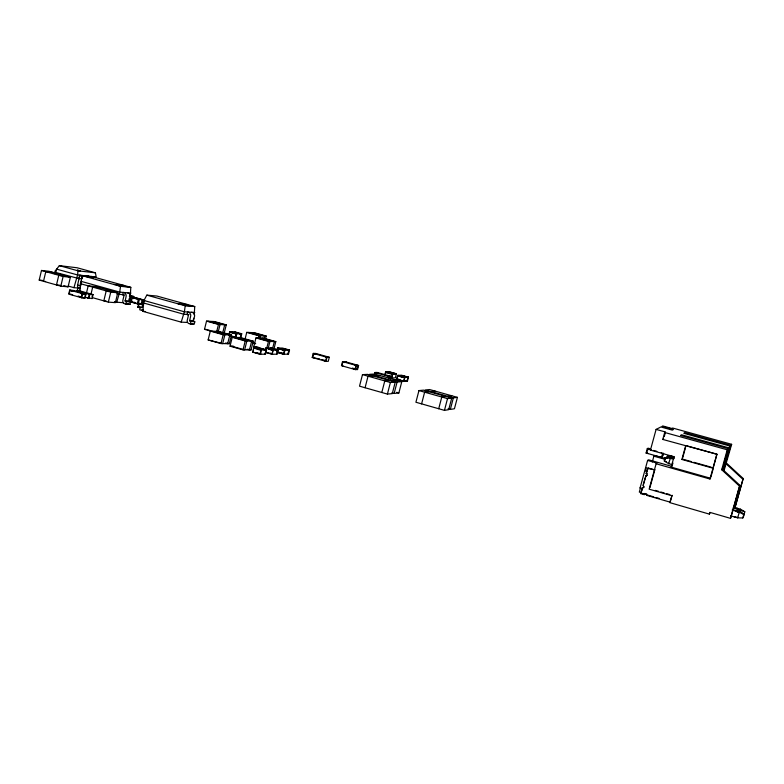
<?xml version="1.0" encoding="UTF-8"?>
<svg xmlns="http://www.w3.org/2000/svg" width="784" height="784" viewBox="0 0 784 784"><rect width="100%" height="100%" fill="white"/><g stroke="black" fill="none" stroke-linecap="round" stroke-linejoin="round"><path stroke-width="1.18" d="M79.997 290.697L80.478 283.426A3.244 2.93 -86.4 0 1 81.105 282.358M187.2 322.44L181.202 322.136L142.855 311.336L143.952 300.497L146.804 295.137L156.859 296.038L194.755 306.554L194.197 314.903M79.537 288.875L79.135 288.698A3.606 3.263 -86.4 0 1 77.498 285.601L79.017 278.614L55.831 272.499L56.634 269.137L59.349 265.649L77.979 270.803L77.596 274.959L73.941 287.659L68.13 286.033M146.804 295.137L185.21 305.799L184.377 311.777L181.202 322.136M80.419 290.374A2.862 2.577 -86.6 0 1 78.312 290.786L77.263 290.492L77.832 288.14C82.712 290.051 79.262 277.438 83.712 276.095L120.55 286.317L119.697 292.109L116.708 302.212L114.415 301.566M39.2 280.084L41.483 270.451L48.922 271.274L70.374 277.252L68.09 286.826L60.819 286.16L39.2 280.084L42.395 280.398M60.819 286.16L63.122 276.487L70.374 277.252M69.678 290.08L68.708 294.118L81.663 297.773L85.054 298.038L86.015 294.01L73.108 290.374L69.678 290.08L82.634 293.726L86.015 294.01M71.187 290.982L74.715 290.825L69.972 290.639L69.217 293.775L72.608 294.755M81.752 291.893L77.195 291.266M85.005 296.43L85.505 294.343L82.124 294.059L81.369 297.205L80.046 297.312L85.054 298.038M81.663 297.773L82.634 293.726M86.603 292.461L88.19 285.846L95.383 286.532L117.747 292.775L115.366 302.644L108.339 302.124L92.551 297.675M88.788 298.332L89.748 294.323L93.071 294.598L92.11 298.586L85.035 297.273M90.856 294.715L92.688 287.101L99.842 287.777M91.356 294.588L88.141 293.863L89.239 294.657L88.494 297.773L87.181 297.871L89.396 298.047M92.061 296.999L92.561 294.931M108.339 302.124L110.75 292.148L117.747 292.775M130.546 302.075L125.107 301.321L126.155 296.185A3.273 2.989 -86.6 0 0 124.333 292.755L123.245 292.432L122.667 294.804L123.941 295.784L122.961 299.958A2.881 2.636 -86.9 0 0 124.715 303.829L129.968 304.437L130.546 302.075L129.193 301.321L130.34 296.538A3.254 2.969 -86.6 0 0 128.527 293.138L127.439 292.814M125.783 304.123L126.361 301.752M130.33 295.47L130.81 287.336L94.443 277.262L83.712 276.095M132.937 298.743L133.398 296.822L130.497 296.568L129.791 299.468L128.664 299.155M132.966 297.704L139.317 299.478L138.229 303.927L130.918 302.065L131.996 297.626L136.847 298.028L143.158 299.792L142.08 304.212M130.918 302.065L132.026 301.595M133.427 298.371L133.878 296.519L130.124 295.47M137.259 303.849L138.347 299.4L143.158 299.792M137.847 307.24L138.797 303.349L143.364 304.025L139.082 303.898L138.347 306.916L139.434 307.691L137.847 307.24L139.846 307.387M142.414 307.544L140.326 307.397L139.738 309.807L140.836 310.121A2.94 2.695 -87.2 0 0 143.031 309.7M141.257 303.584L142.198 299.713L135.877 297.949M194.804 321.803L189.571 321.107L190.708 315.874A3.361 3.116 -87.4 0 0 188.807 312.346L187.67 312.003L187.072 314.443L188.395 315.452L187.376 319.735A2.969 2.744 -87.8 0 0 189.199 323.723L194.207 324.233L194.804 321.803L193.403 321.019L194.599 316.119A3.342 3.097 -87.4 0 0 192.707 312.61L191.58 312.267M190.316 324.037L190.914 321.597M54.41 273.665L55.096 271.097A3.587 3.224 -85.9 0 1 57.056 269.392M193.178 320.519L193.746 318.226M211.014 331.171L204.506 329.339L206.535 321.126L214.444 321.567L226.253 324.86L224.234 332.984L222.695 332.926L224.714 324.782L212.885 321.479M208.132 339.933L210.318 331.103L218.775 331.426L231.486 335.003L229.31 343.725L220.99 343.578L208.132 339.933L222.676 343.608L224.871 334.778L212.033 331.171M216.727 331.524L218.471 324.468L226.253 324.86M218.266 331.73L220.049 324.547L208.132 321.215M220.99 343.578L223.185 334.729L231.486 335.003M228.928 334.729L229.683 331.691L235.053 331.897L241.737 333.778L240.737 337.796L240.08 337.777L241.462 334.219L238.12 333.278M228.957 335.307L230.359 331.72L237.091 333.612L236.484 334.043L229.741 332.151M230.035 346.185L232.24 337.316L240.414 337.551L253.242 341.158L251.047 349.919L243.011 349.87L230.035 346.185L233.661 346.234M241.737 333.778L236.425 333.582L235.416 337.649L230.927 336.375M231.202 335.934L235.7 337.198L236.484 334.043M236.082 337.669L235.7 337.198M234.279 332.318L240.972 334.2L234.387 331.877M244.971 339.472L246.744 332.377L254.183 332.671L266.188 336.022L265.306 339.531M243.011 349.87L245.225 340.971L253.242 341.158M259.288 347.822L253.732 347.763L252.644 352.143L259.965 354.221L265.462 354.211L266.55 349.87L253.83 346.42L255.956 337.924L263.463 338.139L275.801 341.599L273.959 348.949M253.506 349.38L253.34 352.143L252.644 352.143M253.791 348.253L254.437 347.763L261.748 349.831L261.111 350.321L260.651 354.221L254.388 352.437M258.299 338.149L258.887 335.777L266.188 336.022M259.847 337.894L260.366 335.826L248.244 332.436M264.708 350.056L258.475 348.292L258.602 347.812L265.864 349.87L266.256 350.35L264.776 354.211M259.965 354.221L261.062 349.831L266.55 349.87M263.973 339.051L264.737 335.973L252.713 332.612M265.325 350.036L265.864 347.89L271.176 347.949L278.291 349.958L277.222 354.201L271.97 354.211L265.815 352.467M265.355 350.595L266.531 347.9L273.704 349.919L273.087 350.399L270.01 349.527M266.58 348.88L268.451 341.422L275.801 341.599M268.069 348.89L269.941 341.461L257.466 337.963M272.499 348.929L274.351 341.569L261.974 338.1M271.97 354.211L273.048 349.919L278.291 349.958M270.206 353.153L272.254 353.731L273.087 350.399M276.938 350.115L277.467 348.018L282.544 348.076L289.521 350.036L288.473 354.192L283.445 354.201L277.585 352.545M276.566 354.201L277.644 349.948L270.519 347.949L270.892 348.419M281.799 348.537L288.904 350.036L282.965 348.86M283.445 354.201L284.504 350.007L289.521 350.036M276.693 351.751L283.72 353.731L285.023 350.477L278.104 348.027L277.507 348.488L284.543 350.468M287.855 354.192L288.786 350.497M312.218 357.484L313.247 353.417L315.56 353.417L329.29 357.269L328.261 361.326L326.007 361.355L312.218 357.484L314.531 357.465M317.157 354.348L313.571 353.986L312.767 357.151L313.943 357.965L319.676 358.905M324.272 360.875L325.683 360.787L326.497 357.612L325.311 356.798L327.457 357.23M326.007 361.355L327.036 357.279L329.29 357.269M342.51 361.62L341.471 365.707L355.417 369.627L357.543 369.548L358.582 365.471L344.695 361.581L342.51 361.62L356.465 365.53L358.582 365.471M343.206 366.197L342.02 365.373L342.833 362.198L346.42 362.061L344.137 362.561M355.417 369.627L356.465 365.53M362.482 374.625L359.523 386.169L387.404 394.087L392.274 393.617L395.234 382.151L367.627 374.38L362.482 374.625L390.393 382.494L395.234 382.151M365.07 387.747L368.039 376.193L373.125 375.928M374.409 374.585L374.938 372.508L377.006 372.41L391.294 376.418L390.481 379.544M378.672 373.37L375.271 373.096M384.787 375.056L385.571 372.008L389.481 371.832L396.42 373.772L395.371 377.81L391.51 378.035L392.568 373.968L396.42 373.772M384.758 375.614L386.061 371.988L393.049 373.939L392.568 374.409L385.571 372.459M381.798 392.5L384.787 380.916L389.687 380.593M388.746 378.623L389.285 376.526L391.294 376.418M387.404 394.087L390.393 382.494M392.568 374.409L392 378.006L389.668 377.359M390.04 372.625L395.94 373.801L388.991 371.861M396.635 379.476L397.694 375.399L401.496 375.193L408.464 377.143L407.415 381.191L403.662 381.455L396.635 379.476L399.027 379.329M396.871 379.015L404.132 381.416L396.871 379.015L397.694 375.85L398.174 375.379L405.191 377.339L404.72 377.819L397.694 375.85M394.156 393.431L397.106 382.024L401.79 381.69L398.87 392.96L394.156 393.431L391.951 392.804M400.908 375.673L408.003 377.173L400.908 375.673L404.75 376.624M403.662 381.455L404.72 377.369L408.464 377.143M403.897 380.985L404.72 377.819M418.95 390.589L415.912 402.251L444.45 410.365L448.693 409.679L451.731 398.096L423.478 390.148L418.95 390.589L447.517 398.635L451.731 398.096M421.596 403.868L424.634 392.186L429.093 391.726M438.717 408.729L441.774 397.018L446.047 396.498M444.45 410.365L447.517 398.635M450.33 409.424L453.358 397.89L457.425 397.37L454.436 408.758L450.33 409.424L448.076 408.778M663.636 453.711L662.029 457.523L646.094 453.034L647.29 448.654L648.064 448.164L650.044 448.722L649.142 449.702L647.653 449.281L646.722 452.682L648.074 453.593M709.941 513.138L709.363 514.118L669.771 502.622L672.084 495.243L670.173 502.172L646.545 495.321A1.225 1.186 29.9 0 0 645.683 493.832A1.225 1.186 29.9 0 0 644.193 494.635L640.665 493.616L642.419 488.608L640.077 487.932L647.604 460.433L648.544 459.796L671.976 466.431L672.927 462.991M671.682 495.684L649.142 489.177L656.11 463.765L709.971 479.024L710.549 478.26L671.173 467.107L674.024 456.729L650.436 450.104L656.1 429.397L660.883 426.976L672.309 430.132L673.368 429.524L662.039 426.398L662.862 425.977L671.868 428.466L672.633 428.035L731.648 444.303L724.122 470.371M645.428 471.184L646.369 467.774M640.665 493.616L642.733 487.472A1.225 1.186 29.4 0 0 644.095 486.942M642.243 487.873A1.225 1.186 29.5 0 0 643.733 487.06A1.225 1.186 29.5 0 0 642.87 485.58L646.026 475.437A1.225 1.186 27.5 0 0 647.202 475.153M645.546 475.81A1.225 1.196 27.7 0 0 647.035 474.996A1.225 1.196 27.7 0 0 646.173 473.507L648.064 467.989L655.11 469.988L647.594 468.332M643.654 484.1L646.026 475.437M646.173 473.507L648.064 467.989M652.298 461.952L653.876 456.19L654.748 455.602L663.725 458.13L664.538 457.542L666.851 458.189M686.872 445.861L716.978 454.24L662.774 439.442L664.685 432.474L665.528 432.004L656.1 429.397M649.926 487.609L654.346 471.498M664.264 436.619L665.214 433.16M660.04 456.954L661.667 456.886L662.607 453.475L661.235 452.574M662.029 457.523L663.235 453.132M672.084 464.608L668.566 463.618L664.322 461.08C663.783 454.994 670.79 457.709 674.132 458.542M664.322 461.08L665.567 457.454M666.694 458.395L667.605 455.935L671.594 456.014M666.998 458.16L667.605 455.935M671.486 458.64L672.104 456.406L674.416 457.062M716.978 454.24L713.097 468.244L681.874 459.463L685.716 445.537M682.658 457.915L685.53 447.497M709.971 479.024L716.782 454.465M710.863 477.093L713.126 468.969M709.363 514.118L709.853 512.364L730.492 518.351L730.943 517.332L739.88 485.306L722.211 469.018L721.701 469.724L739.488 486.119L730.492 518.351M721.701 469.724L727.238 449.791L728.179 448.624L680.502 435.443L681.521 434.777L728.806 447.84L730.198 446.106L683.785 433.297L684.755 432.66L730.796 445.361L731.648 444.303M728.179 448.624L724.318 462.531L728.806 447.84M722.407 470.135L727.983 453.309L723.642 470.41M723.064 469.881L724.573 465L723.309 469.538M730.198 446.106L726.445 459.63L730.796 445.361M734.961 507.434L743.193 478.505L726.425 463.079M735.039 507.699L743.193 478.505M739.586 512.011L740.459 509.169L733.54 507.179M730.688 515.843L737.646 517.852L742.811 517.969C747.074 511.56 736.078 511.119 732.472 509.502M743.908 514.167L742.811 517.969M740.459 509.169L744.8 511.766L743.849 515.157M744.8 511.766L733.275 507.758M737.901 517.234L737.646 517.852L739.498 511.521M739.488 486.119L739.88 485.306M646.545 495.321L647.025 494.89A1.225 1.186 29.8 0 0 647.025 494.273M644.193 494.635L644.673 494.204A1.225 1.186 29.8 0 1 645.242 493.499M681.874 459.463L682.335 459.071L691.557 461.658M640.077 487.932L640.577 487.53L639.323 492.097L641.675 492.773M669.066 463.207L668.566 463.618L670.624 457.552M656.11 463.765L657.002 463.099L647.604 460.433M646.094 453.034L646.869 452.515M650.436 450.104L651.357 449.526M662.774 439.442L663.636 438.922M447.703 396.302L451.839 395.793M430.828 391.549L435.14 391.108M391.579 380.465L396.322 380.152M407.886 377.623L406.955 381.22L404.632 380.563M375.085 375.83L380.005 375.575M395.822 374.252L390.403 372.616M272.254 353.731L272.626 354.211L266.482 352.467M283.72 353.731L284.082 354.201L278.222 352.545M258.475 348.292L262.111 349.184M253.83 346.42L258.749 347.39M734.059 516.823L736.127 516.862M240.972 334.2L241.462 334.219M204.506 329.339L206.104 329.407M667.302 456.161L672.104 456.406M665.253 457.68L673.642 458.924M189.61 320.45L193.501 320.656M142.855 311.336L145.099 311.483M189.032 314.57L183.77 314.227L143.364 302.928M194.795 312.493L184.377 311.777L143.952 300.497M138.347 306.916L140.346 307.063M116.708 302.212L123.578 302.732M106.173 301.027L103.821 300.85L106.222 290.874L113.259 291.521M125.107 300.635L129.291 300.968M183.25 305.26L192.825 306.015M185.21 305.799L194.755 306.554M132.859 302.222L134.809 302.369M132.006 300.145L130.075 299.988L130.977 296.264L129.468 295.842L133.398 296.822M178.027 303.81L187.66 304.584M124.774 294.99L116.777 293.843M133.878 296.519L129.37 296.254L130.497 296.568M73.941 287.659L78.616 288.091M77.832 288.14L80.046 288.345M130.899 293.128L119.697 292.109L80.938 281.299M60.133 285.278L56.477 284.945L58.78 275.272L66.072 276.046M45.629 281.505L43.502 281.299L45.795 271.656L53.194 272.46M118.678 285.797L128.958 286.826M120.55 286.317L130.81 287.336M113.66 284.406L124.009 285.454M83.182 275.694L80.135 275.36L78.831 278.526M85.907 275.988L88.906 276.311M91.581 276.605L94.541 276.928M77.979 270.803L95.403 272.812L96.216 276.997L77.596 274.959L56.634 269.137M59.349 265.649L77.155 267.775L95.403 272.812M79.027 278.722L82.173 278.624A3.606 3.254 -86.1 0 0 80.536 275.537L79.635 275.155L79.017 278.614M77.557 285.121L80.634 285.523M664.685 432.474L727.238 449.791M94.051 276.732L94.942 277.105A3.528 3.205 -86 0 1 95.599 277.654M91.091 276.409L91.983 276.781A3.548 3.214 -86 0 1 93.169 278.065M88.416 276.115L89.307 276.487A3.557 3.224 -86 0 1 89.974 277.046M85.407 275.792L86.309 276.164A3.577 3.234 -86 0 1 87.494 277.448M82.683 275.488L83.584 275.87A3.587 3.244 -86.1 0 1 84.26 276.429M41.483 270.451L63.122 276.487M131.996 297.626L138.347 299.4M80.37 283.671L110.75 292.148M206.535 321.126L218.471 324.468M246.744 332.377L258.887 335.777M385.571 372.008L392.568 373.968M397.694 375.399L404.72 377.369M399.223 376.153L403.907 377.467M138.797 303.349L143.55 304.682M131.888 302.144L138.229 303.927M313.247 353.417L327.036 357.279M255.956 337.924L268.451 341.422M405.093 380.534L407.415 381.191M390.726 376.751L389.501 375.918L387.492 376.026L388.717 376.869M647.29 448.654L651.455 449.82M653.621 450.437L656.884 451.349M229.683 331.691L236.425 333.582M374.938 372.508L389.285 376.526M231.368 332.485L236.984 334.062M63.788 285.621L68.09 286.826M129.968 304.437L128.909 304.143A2.871 2.617 -86.9 0 1 128.223 303.829M140.326 307.397L141.865 307.495L143.09 302.555A3.332 3.058 -86.9 0 1 144.736 300.733M127.88 304.28L126.812 303.986A2.871 2.626 -86.9 0 1 126.469 303.859M93.071 294.598L80.262 291.001L76.901 290.707L89.748 294.323M401.79 381.69L374.585 374.046L369.617 374.291L397.106 382.024M457.425 397.37L429.603 389.55L425.222 389.971L453.358 397.89M693.86 462.305L711.137 467.156M321.959 359.552L325.389 360.513M352.33 368.088L357.543 369.548M141.835 309.954L142.923 310.258M192.266 324.135L191.159 323.821A2.96 2.744 -87.8 0 1 190.443 323.498M277.467 348.018L284.504 350.007M73.402 290.933L74.607 291.276M85.505 294.343L84.398 293.549L81.017 293.265L82.124 294.059M217.109 331.367L229.839 334.944L227.664 343.696L225.351 343.039M238.797 337.502L251.654 341.118L249.459 349.909L247.127 349.252M279.163 348.821L283.847 350.144M230.476 336.081L232.721 336.718M207.192 329.711L210.435 330.623M251.693 342.236L254.996 343.167M233.897 337.365L246.852 341.011L244.637 349.88L231.692 346.205M252.399 342.824L255.711 343.764M210.318 331.103L223.185 334.729M232.24 337.316L245.225 340.971M653.876 456.19L665.195 459.385M272.43 348.988L276.507 350.134M265.864 347.89L273.048 349.919M268.461 348.958L272.558 350.115M279.516 352.408L283.024 353.398M78.057 296.058L81.281 296.969M253.732 347.763L261.062 349.831M254.31 348.253L257.446 349.145M257.975 349.429L260.063 350.027M227.007 343.069L229.31 343.725M248.724 349.262L251.047 349.919M396.684 392.343L398.87 392.96M256.074 352.545L259.21 353.437M732.207 510.09L739.253 512.119L743.771 514.529M655.228 490.382L658.599 491.352M660.853 492.009L664.224 492.979M666.469 493.626L669.84 494.596M644.017 493.45L646.359 494.136M642.331 493.528L644.673 494.204M648.143 495.214L653.758 496.84M656.002 497.487L659.364 498.467M664.636 460.845L666.41 461.786M736.676 508.738L739.351 510.159M735.666 511.09L738.371 512.53M736.931 508.159L738.665 509.198M735.921 510.492L739.439 512.599M725.974 463.716L742.84 479.23M646.653 473.144A1.225 1.186 27.5 0 1 647.192 473.467M193.099 323.919A2.95 2.734 -87.7 0 1 192.07 323.361M353.79 368.686L357.22 368.98L358.033 365.805L356.847 364.981L354.721 365.04L355.916 365.863L355.093 369.048L353.79 368.686M80.027 270.823L77.43 270.186L80.027 270.823"/></g></svg>
